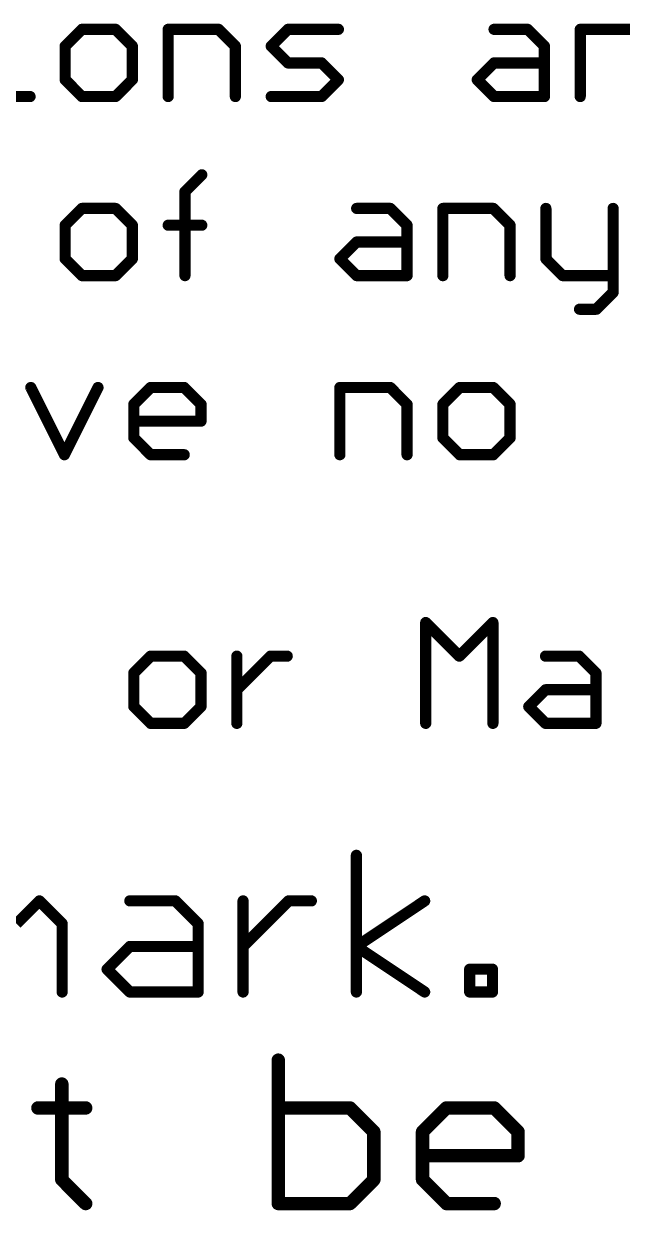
# Model space of a CAD drawing. Extents: x -20 to 130, y -23 to 56.
# Drawn here: x 21.89 to 28.68, y -22.86 to -9.4 of the extents above; entities that cross this region are included whole.
import ezdxf

# ---------------------------------------------------------------- set-up
doc = ezdxf.new("R2010")
doc.units = 0
doc.layers.add('1', color=22, linetype='CONTINUOUS')

msp = doc.modelspace()

# ---------------------------------------------------------------- linework, layer by layer
at = {"layer": '1'}
for points, const_width in [([(22.5492, -9.4609), (22.3586, -9.6515)], 0.127), ([(22.9306, -9.4609), (22.5492, -9.4609)], 0.127), ([(23.1212, -9.6515), (22.9306, -9.4609)], 0.127), ([(23.528, -10.2235), (23.528, -9.4609)], 0.127), ([(23.528, -9.4609), (24.1, -9.4609)], 0.127), ([(24.1, -9.4609), (24.2906, -9.6515)], 0.127), ([(24.6974, -9.6515), (24.888, -9.4609)], 0.127), ([(24.888, -9.4609), (25.46, -9.4609)], 0.127), ([(27.2268, -9.4609), (27.6082, -9.4609)], 0.127), ([(27.6082, -9.4609), (27.7988, -9.6515)], 0.127), ([(28.2056, -10.2235), (28.2056, -9.4609)], 0.127), ([(28.2056, -9.4609), (28.7776, -9.4609)], 0.127), ([(22.3586, -9.6515), (22.3586, -10.0328)], 0.127), ([(23.1212, -10.0328), (23.1212, -9.6515)], 0.127), ([(24.2906, -9.6515), (24.2906, -10.2235)], 0.127), ([(24.888, -9.8422), (24.6974, -9.6515)], 0.127), ([(27.7988, -9.6515), (27.7988, -10.2235)], 0.127), ([(25.2694, -9.8422), (24.888, -9.8422)], 0.127), ([(25.46, -10.0328), (25.2694, -9.8422)], 0.127), ([(27.0362, -10.0328), (27.2268, -9.8422)], 0.127), ([(27.2268, -9.8422), (27.7988, -9.8422)], 0.127), ([(22.3586, -10.0328), (22.5492, -10.2235)], 0.127), ([(22.9306, -10.2235), (23.1212, -10.0328)], 0.127), ([(25.2694, -10.2235), (25.46, -10.0328)], 0.127), ([(27.2268, -10.2235), (27.0362, -10.0328)], 0.127), ([(21.579, -10.2235), (21.9603, -10.2235)], 0.127), ([(22.5492, -10.2235), (22.9306, -10.2235)], 0.127), ([(24.6974, -10.2235), (25.2694, -10.2235)], 0.127), ([(27.7988, -10.2235), (27.2268, -10.2235)], 0.127), ([(23.7186, -11.3022), (23.9093, -11.1115)], 0.127), ([(23.7186, -12.2555), (23.7186, -11.3022)], 0.127), ([(22.5492, -11.4929), (22.3586, -11.6835)], 0.127), ([(22.9306, -11.4929), (22.5492, -11.4929)], 0.127), ([(23.1212, -11.6835), (22.9306, -11.4929)], 0.127), ([(25.6676, -11.4929), (26.049, -11.4929)], 0.127), ([(26.049, -11.4929), (26.2396, -11.6835)], 0.127), ([(26.6464, -12.2555), (26.6464, -11.4929)], 0.127), ([(26.6464, -11.4929), (27.2184, -11.4929)], 0.127), ([(27.2184, -11.4929), (27.409, -11.6835)], 0.127), ([(27.8158, -11.4929), (27.8158, -12.0648)], 0.127), ([(28.5784, -11.4929), (28.5784, -12.4462)], 0.127), ([(22.3586, -11.6835), (22.3586, -12.0648)], 0.127), ([(23.1212, -12.0648), (23.1212, -11.6835)], 0.127), ([(23.528, -11.6835), (23.9093, -11.6835)], 0.127), ([(26.2396, -11.6835), (26.2396, -12.2555)], 0.127), ([(27.409, -11.6835), (27.409, -12.2555)], 0.127), ([(25.477, -12.0648), (25.6676, -11.8742)], 0.127), ([(25.6676, -11.8742), (26.2396, -11.8742)], 0.127), ([(22.3586, -12.0648), (22.5492, -12.2555)], 0.127), ([(22.9306, -12.2555), (23.1212, -12.0648)], 0.127), ([(25.6676, -12.2555), (25.477, -12.0648)], 0.127), ([(27.8158, -12.0648), (28.0064, -12.2555)], 0.127), ([(22.5492, -12.2555), (22.9306, -12.2555)], 0.127), ([(26.2396, -12.2555), (25.6676, -12.2555)], 0.127), ([(28.0064, -12.2555), (28.5784, -12.2555)], 0.127), ([(28.5784, -12.4462), (28.3878, -12.6368)], 0.127), ([(28.3878, -12.6368), (28.1971, -12.6368)], 0.127), ([(21.9688, -13.5249), (22.3501, -14.2875)], 0.127), ([(22.3501, -14.2875), (22.7314, -13.5249)], 0.127), ([(23.1382, -13.7155), (23.3288, -13.5249)], 0.127), ([(23.3288, -13.5249), (23.7102, -13.5249)], 0.127), ([(23.7102, -13.5249), (23.9008, -13.7155)], 0.127), ([(25.477, -14.2875), (25.477, -13.5249)], 0.127), ([(25.477, -13.5249), (26.049, -13.5249)], 0.127), ([(26.049, -13.5249), (26.2396, -13.7155)], 0.127), ([(26.837, -13.5249), (26.6464, -13.7155)], 0.127), ([(27.2184, -13.5249), (26.837, -13.5249)], 0.127), ([(27.409, -13.7155), (27.2184, -13.5249)], 0.127), ([(23.1382, -14.0968), (23.1382, -13.7155)], 0.127), ([(23.9008, -13.7155), (23.9008, -13.9062)], 0.127), ([(26.2396, -13.7155), (26.2396, -14.2875)], 0.127), ([(26.6464, -13.7155), (26.6464, -14.0968)], 0.127), ([(27.409, -14.0968), (27.409, -13.7155)], 0.127), ([(23.9008, -13.9062), (23.1382, -13.9062)], 0.127), ([(23.3288, -14.2875), (23.1382, -14.0968)], 0.127), ([(26.6464, -14.0968), (26.837, -14.2875)], 0.127), ([(27.2184, -14.2875), (27.409, -14.0968)], 0.127), ([(23.7102, -14.2875), (23.3288, -14.2875)], 0.127), ([(26.837, -14.2875), (27.2184, -14.2875)], 0.127), ([(26.4515, -17.3355), (26.4515, -16.1915)], 0.127), ([(26.4515, -16.1915), (26.8328, -16.5729)], 0.127), ([(26.8328, -16.5729), (27.2141, -16.1915)], 0.127), ([(27.2141, -16.1915), (27.2141, -17.3355)], 0.127), ([(23.3288, -16.5729), (23.1382, -16.7635)], 0.127), ([(23.7102, -16.5729), (23.3288, -16.5729)], 0.127), ([(23.9008, -16.7635), (23.7102, -16.5729)], 0.127), ([(24.3076, -17.3355), (24.3076, -16.5729)], 0.127), ([(24.3076, -16.9542), (24.6889, -16.5729)], 0.127), ([(24.6889, -16.5729), (24.8796, -16.5729)], 0.127), ([(27.8115, -16.5729), (28.1928, -16.5729)], 0.127), ([(28.1928, -16.5729), (28.3835, -16.7635)], 0.127), ([(23.1382, -16.7635), (23.1382, -17.1448)], 0.127), ([(23.9008, -17.1448), (23.9008, -16.7635)], 0.127), ([(28.3835, -16.7635), (28.3835, -17.3355)], 0.127), ([(27.6209, -17.1448), (27.8115, -16.9542)], 0.127), ([(27.8115, -16.9542), (28.3835, -16.9542)], 0.127), ([(23.1382, -17.1448), (23.3288, -17.3355)], 0.127), ([(23.7102, -17.3355), (23.9008, -17.1448)], 0.127), ([(27.8115, -17.3355), (27.6209, -17.1448)], 0.127), ([(23.3288, -17.3355), (23.7102, -17.3355)], 0.127), ([(28.3835, -17.3355), (27.8115, -17.3355)], 0.127), ([(25.6641, -20.3835), (25.6641, -18.8328)], 0.127), ([(21.8075, -19.6081), (22.066, -19.3497)], 0.127), ([(22.066, -19.3497), (22.3244, -19.6081)], 0.127), ([(23.0926, -19.3497), (23.6096, -19.3497)], 0.127), ([(23.6096, -19.3497), (23.868, -19.6081)], 0.127), ([(24.3778, -20.3835), (24.3778, -19.3497)], 0.127), ([(24.3778, -19.8666), (24.8947, -19.3497)], 0.127), ([(24.8947, -19.3497), (25.1532, -19.3497)], 0.127), ([(25.6641, -19.8666), (26.4395, -19.3497)], 0.127), ([(22.3244, -19.6081), (22.3244, -20.3835)], 0.127), ([(23.868, -19.6081), (23.868, -20.3835)], 0.127), ([(22.8342, -20.125), (23.0926, -19.8666)], 0.127), ([(23.0926, -19.8666), (23.868, -19.8666)], 0.127), ([(26.4395, -20.3835), (25.6641, -19.8666)], 0.127), ([(23.0926, -20.3835), (22.8342, -20.125)], 0.127), ([(26.9505, -20.3835), (26.9505, -20.125)], 0.127), ([(26.9505, -20.125), (27.2089, -20.125)], 0.127), ([(27.2089, -20.125), (27.2089, -20.3835)], 0.127), ([(23.868, -20.3835), (23.0926, -20.3835)], 0.127), ([(27.2089, -20.3835), (26.9505, -20.3835)], 0.127), ([(24.778, -21.1568), (24.778, -22.7838)], 0.1524), ([(22.3206, -21.428), (22.3206, -22.5126)], 0.1524), ([(22.0494, -21.6991), (22.5917, -21.6991)], 0.1524), ([(25.5915, -21.6991), (24.778, -21.6991)], 0.1524), ([(25.8627, -21.9703), (25.5915, -21.6991)], 0.1524), ([(26.4152, -21.9703), (26.6863, -21.6991)], 0.1524), ([(26.6863, -21.6991), (27.2286, -21.6991)], 0.1524), ([(27.2286, -21.6991), (27.4998, -21.9703)], 0.1524), ([(25.8627, -22.5126), (25.8627, -21.9703)], 0.1524), ([(26.4152, -22.5126), (26.4152, -21.9703)], 0.1524), ([(27.4998, -21.9703), (27.4998, -22.2415)], 0.1524), ([(27.4998, -22.2415), (26.4152, -22.2415)], 0.1524), ([(22.3206, -22.5126), (22.5917, -22.7838)], 0.1524), ([(25.5915, -22.7838), (25.8627, -22.5126)], 0.1524), ([(26.6863, -22.7838), (26.4152, -22.5126)], 0.1524), ([(24.778, -22.7838), (25.5915, -22.7838)], 0.1524), ([(27.2286, -22.7838), (26.6863, -22.7838)], 0.1524)]:
    msp.add_lwpolyline(points, dxfattribs=dict(at, const_width=const_width))
for points, const_width in [([(22.5492, -9.4291, 1), (22.5492, -9.4926)], 0.0635), ([(22.5717, -9.4833, 1), (22.5268, -9.4384)], 0.0635), ([(22.953, -9.4384, 1), (22.9081, -9.4833)], 0.0635), ([(22.9306, -9.4926, 1), (22.9306, -9.4291)], 0.0635), ([(23.5597, -9.4609, 1), (23.4962, -9.4609)], 0.0635), ([(23.528, -9.4291, 1), (23.528, -9.4926)], 0.0635), ([(24.1224, -9.4384, 1), (24.0775, -9.4833)], 0.0635), ([(24.1, -9.4926, 1), (24.1, -9.4291)], 0.0635), ([(24.888, -9.4291, 1), (24.888, -9.4926)], 0.0635), ([(24.9105, -9.4833, 1), (24.8656, -9.4384)], 0.0635), ([(25.46, -9.4926, 1), (25.46, -9.4291)], 0.0635), ([(27.2268, -9.4291, 1), (27.2268, -9.4926)], 0.0635), ([(27.6306, -9.4384, 1), (27.5857, -9.4833)], 0.0635), ([(27.6082, -9.4926, 1), (27.6082, -9.4291)], 0.0635), ([(28.2373, -9.4609, 1), (28.1738, -9.4609)], 0.0635), ([(28.2056, -9.4291, 1), (28.2056, -9.4926)], 0.0635), ([(22.3903, -9.6515, 1), (22.3268, -9.6515)], 0.0635), ([(22.3361, -9.6291, 1), (22.381, -9.674)], 0.0635), ([(23.153, -9.6515, 1), (23.0895, -9.6515)], 0.0635), ([(23.0988, -9.674, 1), (23.1437, -9.6291)], 0.0635), ([(24.3224, -9.6515, 1), (24.2589, -9.6515)], 0.0635), ([(24.2682, -9.674, 1), (24.3131, -9.6291)], 0.0635), ([(24.7198, -9.6291, 1), (24.6749, -9.674)], 0.0635), ([(24.6749, -9.6291, 1), (24.7198, -9.674)], 0.0635), ([(27.8306, -9.6515, 1), (27.7671, -9.6515)], 0.0635), ([(27.7764, -9.674, 1), (27.8213, -9.6291)], 0.0635), ([(24.888, -9.8104, 1), (24.888, -9.8739)], 0.0635), ([(24.8656, -9.8646, 1), (24.9105, -9.8197)], 0.0635), ([(25.2918, -9.8197, 1), (25.2469, -9.8646)], 0.0635), ([(25.2694, -9.8739, 1), (25.2694, -9.8104)], 0.0635), ([(27.2268, -9.8104, 1), (27.2268, -9.8739)], 0.0635), ([(27.2493, -9.8646, 1), (27.2044, -9.8197)], 0.0635), ([(27.7988, -9.8739, 1), (27.7988, -9.8104)], 0.0635), ([(22.3268, -10.0328, 1), (22.3903, -10.0328)], 0.0635), ([(22.381, -10.0104, 1), (22.3361, -10.0553)], 0.0635), ([(23.0895, -10.0328, 1), (23.153, -10.0328)], 0.0635), ([(23.1437, -10.0553, 1), (23.0988, -10.0104)], 0.0635), ([(25.4825, -10.0553, 1), (25.4376, -10.0104)], 0.0635), ([(25.4376, -10.0553, 1), (25.4825, -10.0104)], 0.0635), ([(27.0586, -10.0104, 1), (27.0137, -10.0553)], 0.0635), ([(27.0137, -10.0104, 1), (27.0586, -10.0553)], 0.0635), ([(21.9603, -10.2553, 1), (21.9603, -10.1918)], 0.0635), ([(22.5492, -10.1918, 1), (22.5492, -10.2553)], 0.0635), ([(22.5268, -10.246, 1), (22.5717, -10.201)], 0.0635), ([(22.9081, -10.201, 1), (22.953, -10.246)], 0.0635), ([(22.9306, -10.2553, 1), (22.9306, -10.1918)], 0.0635), ([(23.4962, -10.2235, 1), (23.5597, -10.2235)], 0.0635), ([(24.2589, -10.2235, 1), (24.3224, -10.2235)], 0.0635), ([(24.6974, -10.1918, 1), (24.6974, -10.2553)], 0.0635), ([(25.2469, -10.201, 1), (25.2918, -10.246)], 0.0635), ([(25.2694, -10.2553, 1), (25.2694, -10.1918)], 0.0635), ([(27.2268, -10.1918, 1), (27.2268, -10.2553)], 0.0635), ([(27.2044, -10.246, 1), (27.2493, -10.201)], 0.0635), ([(27.7671, -10.2235, 1), (27.8306, -10.2235)], 0.0635), ([(27.7988, -10.2553, 1), (27.7988, -10.1918)], 0.0635), ([(28.1738, -10.2235, 1), (28.2373, -10.2235)], 0.0635), ([(23.9318, -11.134, 1), (23.8868, -11.0891)], 0.0635), ([(23.7504, -11.3022, 1), (23.6869, -11.3022)], 0.0635), ([(23.6962, -11.2797, 1), (23.7411, -11.3246)], 0.0635), ([(22.5492, -11.4611, 1), (22.5492, -11.5246)], 0.0635), ([(22.5717, -11.5153, 1), (22.5268, -11.4704)], 0.0635), ([(22.953, -11.4704, 1), (22.9081, -11.5153)], 0.0635), ([(22.9306, -11.5246, 1), (22.9306, -11.4611)], 0.0635), ([(25.6676, -11.4611, 1), (25.6676, -11.5246)], 0.0635), ([(26.0714, -11.4704, 1), (26.0265, -11.5153)], 0.0635), ([(26.049, -11.5246, 1), (26.049, -11.4611)], 0.0635), ([(26.6781, -11.4929, 1), (26.6146, -11.4929)], 0.0635), ([(26.6464, -11.4611, 1), (26.6464, -11.5246)], 0.0635), ([(27.2408, -11.4704, 1), (27.1959, -11.5153)], 0.0635), ([(27.2184, -11.5246, 1), (27.2184, -11.4611)], 0.0635), ([(27.8475, -11.4929, 1), (27.784, -11.4929)], 0.0635), ([(28.6102, -11.4929, 1), (28.5467, -11.4929)], 0.0635), ([(22.3903, -11.6835, 1), (22.3268, -11.6835)], 0.0635), ([(22.3361, -11.6611, 1), (22.381, -11.706)], 0.0635), ([(23.153, -11.6835, 1), (23.0895, -11.6835)], 0.0635), ([(23.0988, -11.706, 1), (23.1437, -11.6611)], 0.0635), ([(23.528, -11.6518, 1), (23.528, -11.7153)], 0.0635), ([(23.9093, -11.7153, 1), (23.9093, -11.6518)], 0.0635), ([(26.2714, -11.6835, 1), (26.2079, -11.6835)], 0.0635), ([(26.2172, -11.706, 1), (26.2621, -11.6611)], 0.0635), ([(27.4408, -11.6835, 1), (27.3773, -11.6835)], 0.0635), ([(27.3866, -11.706, 1), (27.4315, -11.6611)], 0.0635), ([(25.6676, -11.8424, 1), (25.6676, -11.9059)], 0.0635), ([(25.6901, -11.8966, 1), (25.6452, -11.8517)], 0.0635), ([(26.2396, -11.9059, 1), (26.2396, -11.8424)], 0.0635), ([(22.3268, -12.0648, 1), (22.3903, -12.0648)], 0.0635), ([(22.381, -12.0424, 1), (22.3361, -12.0873)], 0.0635), ([(23.0895, -12.0648, 1), (23.153, -12.0648)], 0.0635), ([(23.1437, -12.0873, 1), (23.0988, -12.0424)], 0.0635), ([(25.4994, -12.0424, 1), (25.4545, -12.0873)], 0.0635), ([(25.4545, -12.0424, 1), (25.4994, -12.0873)], 0.0635), ([(27.8382, -12.0424, 1), (27.7933, -12.0873)], 0.0635), ([(27.784, -12.0648, 1), (27.8475, -12.0648)], 0.0635), ([(22.5492, -12.2238, 1), (22.5492, -12.2873)], 0.0635), ([(22.5268, -12.278, 1), (22.5717, -12.233)], 0.0635), ([(22.9081, -12.233, 1), (22.953, -12.278)], 0.0635), ([(22.9306, -12.2873, 1), (22.9306, -12.2238)], 0.0635), ([(23.6869, -12.2555, 1), (23.7504, -12.2555)], 0.0635), ([(25.6676, -12.2238, 1), (25.6676, -12.2873)], 0.0635), ([(25.6452, -12.278, 1), (25.6901, -12.233)], 0.0635), ([(26.2079, -12.2555, 1), (26.2714, -12.2555)], 0.0635), ([(26.2396, -12.2873, 1), (26.2396, -12.2238)], 0.0635), ([(26.6146, -12.2555, 1), (26.6781, -12.2555)], 0.0635), ([(27.3773, -12.2555, 1), (27.4408, -12.2555)], 0.0635), ([(28.0064, -12.2238, 1), (28.0064, -12.2873)], 0.0635), ([(27.984, -12.278, 1), (28.0289, -12.233)], 0.0635), ([(28.5784, -12.2873, 1), (28.5784, -12.2238)], 0.0635), ([(28.6009, -12.4686, 1), (28.556, -12.4237)], 0.0635), ([(28.5467, -12.4462, 1), (28.6102, -12.4462)], 0.0635), ([(28.1971, -12.6051, 1), (28.1971, -12.6686)], 0.0635), ([(28.3653, -12.6144, 1), (28.4102, -12.6593)], 0.0635), ([(28.3878, -12.6686, 1), (28.3878, -12.6051)], 0.0635), ([(21.9972, -13.5107, 1), (21.9404, -13.539)], 0.0635), ([(22.7598, -13.539, 1), (22.703, -13.5107)], 0.0635), ([(23.3288, -13.4931, 1), (23.3288, -13.5566)], 0.0635), ([(23.3513, -13.5473, 1), (23.3064, -13.5024)], 0.0635), ([(23.7326, -13.5024, 1), (23.6877, -13.5473)], 0.0635), ([(23.7102, -13.5566, 1), (23.7102, -13.4931)], 0.0635), ([(25.5087, -13.5249, 1), (25.4452, -13.5249)], 0.0635), ([(25.477, -13.4931, 1), (25.477, -13.5566)], 0.0635), ([(26.0714, -13.5024, 1), (26.0265, -13.5473)], 0.0635), ([(26.049, -13.5566, 1), (26.049, -13.4931)], 0.0635), ([(26.837, -13.4931, 1), (26.837, -13.5566)], 0.0635), ([(26.8595, -13.5473, 1), (26.8146, -13.5024)], 0.0635), ([(27.2408, -13.5024, 1), (27.1959, -13.5473)], 0.0635), ([(27.2184, -13.5566, 1), (27.2184, -13.4931)], 0.0635), ([(23.1699, -13.7155, 1), (23.1064, -13.7155)], 0.0635), ([(23.1157, -13.6931, 1), (23.1606, -13.738)], 0.0635), ([(23.9326, -13.7155, 1), (23.8691, -13.7155)], 0.0635), ([(23.8784, -13.738, 1), (23.9233, -13.6931)], 0.0635), ([(26.2714, -13.7155, 1), (26.2079, -13.7155)], 0.0635), ([(26.2172, -13.738, 1), (26.2621, -13.6931)], 0.0635), ([(26.6781, -13.7155, 1), (26.6146, -13.7155)], 0.0635), ([(26.6239, -13.6931, 1), (26.6688, -13.738)], 0.0635), ([(27.4408, -13.7155, 1), (27.3773, -13.7155)], 0.0635), ([(27.3866, -13.738, 1), (27.4315, -13.6931)], 0.0635), ([(23.1382, -13.8744, 1), (23.1382, -13.9379)], 0.0635), ([(23.9008, -13.9379, 1), (23.9008, -13.8744)], 0.0635), ([(23.8691, -13.9062, 1), (23.9326, -13.9062)], 0.0635), ([(23.1606, -14.0744, 1), (23.1157, -14.1193)], 0.0635), ([(23.1064, -14.0968, 1), (23.1699, -14.0968)], 0.0635), ([(26.6146, -14.0968, 1), (26.6781, -14.0968)], 0.0635), ([(26.6688, -14.0744, 1), (26.6239, -14.1193)], 0.0635), ([(27.3773, -14.0968, 1), (27.4408, -14.0968)], 0.0635), ([(27.4315, -14.1193, 1), (27.3866, -14.0744)], 0.0635), ([(22.3217, -14.2733, 1), (22.3785, -14.3017)], 0.0635), ([(22.3217, -14.3017, 1), (22.3785, -14.2733)], 0.0635), ([(23.3288, -14.2558, 1), (23.3288, -14.3193)], 0.0635), ([(23.3064, -14.31, 1), (23.3513, -14.265)], 0.0635), ([(23.7102, -14.3193, 1), (23.7102, -14.2558)], 0.0635), ([(25.4452, -14.2875, 1), (25.5087, -14.2875)], 0.0635), ([(26.2079, -14.2875, 1), (26.2714, -14.2875)], 0.0635), ([(26.837, -14.2558, 1), (26.837, -14.3193)], 0.0635), ([(26.8146, -14.31, 1), (26.8595, -14.265)], 0.0635), ([(27.1959, -14.265, 1), (27.2408, -14.31)], 0.0635), ([(27.2184, -14.3193, 1), (27.2184, -14.2558)], 0.0635), ([(26.4832, -16.1915, 1), (26.4197, -16.1915)], 0.0635), ([(26.4739, -16.1691, 1), (26.429, -16.214)], 0.0635), ([(27.2459, -16.1915, 1), (27.1824, -16.1915)], 0.0635), ([(27.2366, -16.214, 1), (27.1917, -16.1691)], 0.0635), ([(23.3288, -16.5411, 1), (23.3288, -16.6046)], 0.0635), ([(23.3513, -16.5953, 1), (23.3064, -16.5504)], 0.0635), ([(23.7326, -16.5504, 1), (23.6877, -16.5953)], 0.0635), ([(23.7102, -16.6046, 1), (23.7102, -16.5411)], 0.0635), ([(24.3393, -16.5729, 1), (24.2758, -16.5729)], 0.0635), ([(24.6889, -16.5411, 1), (24.6889, -16.6046)], 0.0635), ([(24.7113, -16.5953, 1), (24.6664, -16.5504)], 0.0635), ([(24.8796, -16.6046, 1), (24.8796, -16.5411)], 0.0635), ([(26.8103, -16.5504, 1), (26.8552, -16.5953)], 0.0635), ([(26.8103, -16.5953, 1), (26.8552, -16.5504)], 0.0635), ([(27.8115, -16.5411, 1), (27.8115, -16.6046)], 0.0635), ([(28.2153, -16.5504, 1), (28.1704, -16.5953)], 0.0635), ([(28.1928, -16.6046, 1), (28.1928, -16.5411)], 0.0635), ([(23.1699, -16.7635, 1), (23.1064, -16.7635)], 0.0635), ([(23.1157, -16.7411, 1), (23.1606, -16.786)], 0.0635), ([(23.9326, -16.7635, 1), (23.8691, -16.7635)], 0.0635), ([(23.8784, -16.786, 1), (23.9233, -16.7411)], 0.0635), ([(28.4153, -16.7635, 1), (28.3518, -16.7635)], 0.0635), ([(28.3611, -16.786, 1), (28.406, -16.7411)], 0.0635), ([(24.2851, -16.9317, 1), (24.33, -16.9766)], 0.0635), ([(27.8115, -16.9224, 1), (27.8115, -16.9859)], 0.0635), ([(27.834, -16.9766, 1), (27.7891, -16.9317)], 0.0635), ([(28.3835, -16.9859, 1), (28.3835, -16.9224)], 0.0635), ([(23.1606, -17.1224, 1), (23.1157, -17.1673)], 0.0635), ([(23.9233, -17.1673, 1), (23.8784, -17.1224)], 0.0635), ([(27.6433, -17.1224, 1), (27.5984, -17.1673)], 0.0635), ([(27.5984, -17.1224, 1), (27.6433, -17.1673)], 0.0635), ([(23.1064, -17.1448, 1), (23.1699, -17.1448)], 0.0635), ([(23.8691, -17.1448, 1), (23.9326, -17.1448)], 0.0635), ([(23.3288, -17.3038, 1), (23.3288, -17.3672)], 0.0635), ([(23.3064, -17.358, 1), (23.3513, -17.313)], 0.0635), ([(23.6877, -17.313, 1), (23.7326, -17.358)], 0.0635), ([(23.7102, -17.3672, 1), (23.7102, -17.3038)], 0.0635), ([(24.2758, -17.3355, 1), (24.3393, -17.3355)], 0.0635), ([(26.4197, -17.3355, 1), (26.4832, -17.3355)], 0.0635), ([(27.1824, -17.3355, 1), (27.2459, -17.3355)], 0.0635), ([(27.8115, -17.3038, 1), (27.8115, -17.3672)], 0.0635), ([(27.7891, -17.358, 1), (27.834, -17.313)], 0.0635), ([(28.3518, -17.3355, 1), (28.4153, -17.3355)], 0.0635), ([(28.3835, -17.3672, 1), (28.3835, -17.3038)], 0.0635), ([(25.6959, -18.8328, 1), (25.6324, -18.8328)], 0.0635), ([(22.0884, -19.3272, 1), (22.0435, -19.3721)], 0.0635), ([(22.0884, -19.3721, 1), (22.0435, -19.3272)], 0.0635), ([(23.0926, -19.3179, 1), (23.0926, -19.3814)], 0.0635), ([(23.632, -19.3272, 1), (23.5871, -19.3721)], 0.0635), ([(23.6096, -19.3814, 1), (23.6096, -19.3179)], 0.0635), ([(24.4095, -19.3497, 1), (24.3461, -19.3497)], 0.0635), ([(24.8947, -19.3179, 1), (24.8947, -19.3814)], 0.0635), ([(24.9172, -19.3721, 1), (24.8723, -19.3272)], 0.0635), ([(25.1532, -19.3814, 1), (25.1532, -19.3179)], 0.0635), ([(26.4571, -19.3761, 1), (26.4219, -19.3233)], 0.0635), ([(22.3562, -19.6081, 1), (22.2927, -19.6081)], 0.0635), ([(22.302, -19.6306, 1), (22.3469, -19.5857)], 0.0635), ([(23.8998, -19.6081, 1), (23.8363, -19.6081)], 0.0635), ([(23.8456, -19.6306, 1), (23.8905, -19.5857)], 0.0635), ([(23.0926, -19.8348, 1), (23.0926, -19.8983)], 0.0635), ([(23.1151, -19.889, 1), (23.0702, -19.8441)], 0.0635), ([(23.868, -19.8983, 1), (23.868, -19.8348)], 0.0635), ([(24.3553, -19.8441, 1), (24.4003, -19.889)], 0.0635), ([(25.6817, -19.8402, 1), (25.6465, -19.893)], 0.0635), ([(25.6465, -19.8402, 1), (25.6817, -19.893)], 0.0635), ([(22.8566, -20.1026, 1), (22.8117, -20.1475)], 0.0635), ([(22.8117, -20.1026, 1), (22.8566, -20.1475)], 0.0635), ([(26.9822, -20.125, 1), (26.9187, -20.125)], 0.0635), ([(26.9505, -20.0933, 1), (26.9505, -20.1568)], 0.0635), ([(27.2407, -20.125, 1), (27.1772, -20.125)], 0.0635), ([(27.2089, -20.1568, 1), (27.2089, -20.0933)], 0.0635), ([(23.0926, -20.3518, 1), (23.0926, -20.4153)], 0.0635), ([(23.868, -20.4153, 1), (23.868, -20.3518)], 0.0635), ([(26.4219, -20.4099, 1), (26.4571, -20.3571)], 0.0635), ([(26.9505, -20.3518, 1), (26.9505, -20.4153)], 0.0635), ([(27.2089, -20.4153, 1), (27.2089, -20.3518)], 0.0635), ([(22.2927, -20.3835, 1), (22.3562, -20.3835)], 0.0635), ([(23.0702, -20.406, 1), (23.1151, -20.361)], 0.0635), ([(23.8363, -20.3835, 1), (23.8998, -20.3835)], 0.0635), ([(24.3461, -20.3835, 1), (24.4095, -20.3835)], 0.0635), ([(25.6324, -20.3835, 1), (25.6959, -20.3835)], 0.0635), ([(26.9187, -20.3835, 1), (26.9822, -20.3835)], 0.0635), ([(27.1772, -20.3835, 1), (27.2407, -20.3835)], 0.0635), ([(24.8161, -21.1568, 1), (24.7399, -21.1568)], 0.0762), ([(22.3587, -21.428, 1), (22.2825, -21.428)], 0.0762), ([(22.0494, -21.661, 1), (22.0494, -21.7372)], 0.0762), ([(22.5917, -21.7372, 1), (22.5917, -21.661)], 0.0762), ([(24.778, -21.661, 1), (24.778, -21.7372)], 0.0762), ([(25.6184, -21.6722, 1), (25.5645, -21.7261)], 0.0762), ([(25.5915, -21.7372, 1), (25.5915, -21.661)], 0.0762), ([(26.6863, -21.661, 1), (26.6863, -21.7372)], 0.0762), ([(26.7133, -21.7261, 1), (26.6594, -21.6722)], 0.0762), ([(27.2556, -21.6722, 1), (27.2017, -21.7261)], 0.0762), ([(27.2286, -21.7372, 1), (27.2286, -21.661)], 0.0762), ([(25.9008, -21.9703, 1), (25.8246, -21.9703)], 0.0762), ([(25.8357, -21.9972, 1), (25.8896, -21.9434)], 0.0762), ([(26.4533, -21.9703, 1), (26.3771, -21.9703)], 0.0762), ([(26.3882, -21.9434, 1), (26.4421, -21.9972)], 0.0762), ([(27.5379, -21.9703, 1), (27.4617, -21.9703)], 0.0762), ([(27.4729, -21.9972, 1), (27.5268, -21.9434)], 0.0762), ([(26.4152, -22.2034, 1), (26.4152, -22.2796)], 0.0762), ([(27.4617, -22.2415, 1), (27.5379, -22.2415)], 0.0762), ([(27.4998, -22.2796, 1), (27.4998, -22.2034)], 0.0762), ([(22.3475, -22.4857, 1), (22.2936, -22.5396)], 0.0762), ([(22.2825, -22.5126, 1), (22.3587, -22.5126)], 0.0762), ([(25.8246, -22.5126, 1), (25.9008, -22.5126)], 0.0762), ([(25.8896, -22.5396, 1), (25.8357, -22.4857)], 0.0762), ([(26.4421, -22.4857, 1), (26.3882, -22.5396)], 0.0762), ([(26.3771, -22.5126, 1), (26.4533, -22.5126)], 0.0762), ([(22.5648, -22.8107, 1), (22.6187, -22.7569)], 0.0762), ([(24.778, -22.7457, 1), (24.778, -22.8219)], 0.0762), ([(24.7399, -22.7838, 1), (24.8161, -22.7838)], 0.0762), ([(25.5646, -22.7569, 1), (25.6184, -22.8107)], 0.0762), ([(25.5915, -22.8219, 1), (25.5915, -22.7457)], 0.0762), ([(26.6863, -22.7457, 1), (26.6863, -22.8219)], 0.0762), ([(26.6594, -22.8107, 1), (26.7133, -22.7569)], 0.0762), ([(27.2286, -22.8219, 1), (27.2286, -22.7457)], 0.0762)]:
    msp.add_lwpolyline(points, format="xyb", dxfattribs=dict(at, const_width=const_width))

doc.saveas('drawing.dxf')
